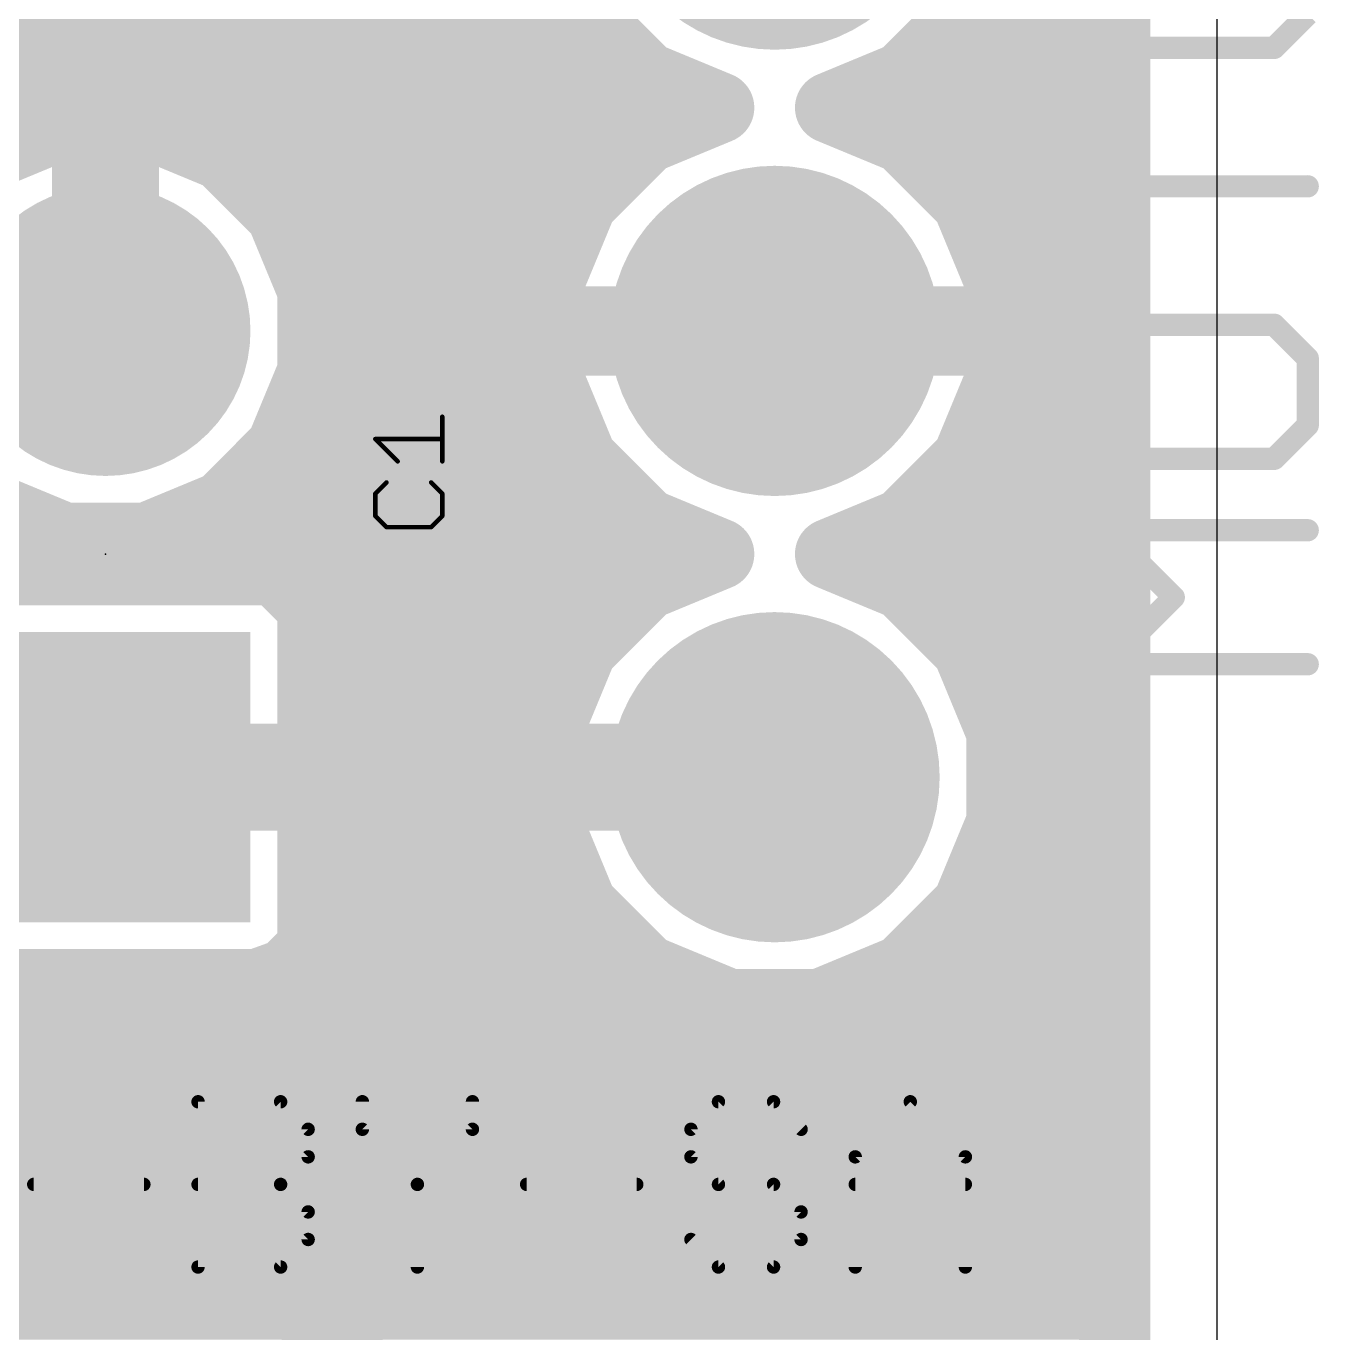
# Model space of a CAD drawing. Extents: x 0.5 to 37.4, y 3.1 to 45.2.
# Drawn here: x 30.03 to 37.39, y 20.97 to 28.4 of the extents above; entities that cross this region are included whole.
import ezdxf

# ---------------------------------------------------------------- set-up
doc = ezdxf.new("R2010")
doc.units = 0
for name, color, linetype in [('1', 22, 'CONTINUOUS'), ('112', 253, 'CONTINUOUS'), ('16', 175, 'CONTINUOUS'), ('17', 82, 'CONTINUOUS'), ('20', 7, 'CONTINUOUS'), ('21', 253, 'CONTINUOUS'), ('23', 7, 'CONTINUOUS'), ('25', 253, 'CONTINUOUS'), ('51', 253, 'CONTINUOUS')]:
    doc.layers.add(name, color=color, linetype=linetype)

# ---------------------------------------------------------------- blocks, each defined once
blk = doc.blocks.new('SQUAREP')
blk.add_solid([(-0.5, -0.5), (0.5, -0.5), (-0.5, 0.5), (0.5, 0.5)])
blk = doc.blocks.new('ROUNDP')
at = {"const_width": 0.5}
blk.add_lwpolyline([(0, -0.25, 1), (0, 0.25, 1), (0, -0.25)], format="xyb", dxfattribs=at)
blk = doc.blocks.new('RECT')
blk.add_solid([(-0.5, -0.5), (0.5, -0.5), (-0.5, 0.5), (0.5, 0.5)])

msp = doc.modelspace()

# ---------------------------------------------------------------- linework, layer by layer
at = {"layer": '1', "const_width": 0.4064}
for points in [[(36.2258, 42.2658), (36.2258, 6.9342)], [(32.9946, 28.9523), (33.1918, 28.4762)], [(35.3882, 28.4762), (35.5854, 28.9523)], [(27.8617, 28.448), (33.22, 28.448)], [(33.1918, 28.4762), (33.5562, 28.1118)], [(35.0238, 28.1118), (35.3882, 28.4762)], [(35.36, 28.448), (36.2258, 28.448)], [(33.5562, 28.1118), (33.971, 27.94)], [(34.609, 27.94), (35.0238, 28.1118)], [(27.9654, 28.0416), (33.7257, 28.0416)], [(34.8543, 28.0416), (36.2258, 28.0416)], [(33.971, 27.94), (33.5562, 27.7682)], [(35.0238, 27.7682), (34.609, 27.94)], [(30.2451, 27.8511), (29.811, 27.6713)], [(30.7149, 27.8511), (30.2451, 27.8511)], [(31.149, 27.6713), (30.7149, 27.8511)], [(33.5562, 27.7682), (33.1918, 27.4038)], [(35.3882, 27.4038), (35.0238, 27.7682)], [(31.4813, 27.339), (31.149, 27.6713)], [(31.1851, 27.6352), (33.4232, 27.6352)], [(35.1568, 27.6352), (36.2258, 27.6352)], [(33.1918, 27.4038), (32.9946, 26.9277)], [(35.5854, 26.9277), (35.3882, 27.4038)], [(31.6611, 26.9049), (31.4813, 27.339)], [(31.5269, 27.2288), (33.1193, 27.2288)], [(35.4607, 27.2288), (36.2258, 27.2288)], [(31.6611, 26.4351), (31.6611, 26.9049)], [(32.9946, 26.9277), (32.9946, 26.4123)], [(35.5854, 26.4123), (35.5854, 26.9277)], [(31.6611, 26.8224), (32.9946, 26.8224)], [(35.5854, 26.8224), (36.2258, 26.8224)], [(31.4813, 26.001), (31.6611, 26.4351)], [(31.6532, 26.416), (32.9946, 26.416)], [(32.9946, 26.4123), (33.1918, 25.9362)], [(35.3882, 25.9362), (35.5854, 26.4123)], [(35.5854, 26.416), (36.2258, 26.416)], [(31.149, 25.6687), (31.4813, 26.001)], [(31.4849, 26.0096), (33.1614, 26.0096)], [(35.4186, 26.0096), (36.2258, 26.0096)], [(33.1918, 25.9362), (33.5562, 25.5718)], [(35.0238, 25.5718), (35.3882, 25.9362)], [(17.9335, 25.6032), (29.9691, 25.6032)], [(29.811, 25.6687), (30.2451, 25.4889)], [(30.7149, 25.4889), (31.149, 25.6687)], [(30.9909, 25.6032), (33.5248, 25.6032)], [(35.0552, 25.6032), (36.2258, 25.6032)], [(33.5562, 25.5718), (33.971, 25.4)], [(34.609, 25.4), (35.0238, 25.5718)], [(30.2451, 25.4889), (30.7149, 25.4889)], [(33.971, 25.4), (33.5562, 25.2282)], [(35.0238, 25.2282), (34.609, 25.4)], [(31.4528, 25.3111), (29.5072, 25.3111)], [(31.6611, 25.1028), (31.4528, 25.3111)], [(31.5671, 25.1968), (33.5248, 25.1968)], [(33.5562, 25.2282), (33.1918, 24.8638)], [(35.3882, 24.8638), (35.0238, 25.2282)], [(35.0552, 25.1968), (36.2258, 25.1968)], [(31.6611, 23.1572), (31.6611, 25.1028)], [(33.1918, 24.8638), (32.9946, 24.3877)], [(35.5854, 24.3877), (35.3882, 24.8638)], [(31.6611, 24.7904), (33.1614, 24.7904)], [(35.4186, 24.7904), (36.2258, 24.7904)], [(31.6611, 24.384), (32.9946, 24.384)], [(32.9946, 24.3877), (32.9946, 23.8723)], [(35.5854, 23.8723), (35.5854, 24.3877)], [(35.5854, 24.384), (36.2258, 24.384)], [(31.6611, 23.9776), (32.9946, 23.9776)], [(35.5854, 23.9776), (36.2258, 23.9776)], [(32.9946, 23.8723), (33.1918, 23.3962)], [(35.3882, 23.3962), (35.5854, 23.8723)], [(31.6611, 23.5712), (33.1193, 23.5712)], [(35.4607, 23.5712), (36.2258, 23.5712)], [(33.1918, 23.3962), (33.5562, 23.0318)], [(35.0238, 23.0318), (35.3882, 23.3962)], [(31.4528, 22.9489), (31.6611, 23.1572)], [(31.6611, 23.1648), (33.4232, 23.1648)], [(35.1568, 23.1648), (36.2258, 23.1648)], [(33.5562, 23.0318), (34.0323, 22.8346)], [(34.5477, 22.8346), (35.0238, 23.0318)], [(29.5072, 22.9489), (31.4528, 22.9489)], [(34.0323, 22.8346), (34.5477, 22.8346)], [(28.067, 22.7584), (36.2258, 22.7584)], [(28.067, 22.352), (36.2258, 22.352)], [(28.067, 21.9456), (36.2258, 21.9456)], [(28.067, 21.5392), (36.2258, 21.5392)], [(31.5277, 21.1709), (28.067, 21.1709)], [(31.9341, 20.7645), (31.5277, 21.1709)], [(31.5658, 21.1328), (36.2258, 21.1328)], [(32.1945, 20.5041), (31.9341, 20.7645)]]:
    msp.add_lwpolyline(points, dxfattribs=at)
at = {"layer": '1', "const_width": 0.2032}
for points in [[(33.2637, 28.5481, 1), (33.12, 28.4044)], [(33.22, 28.3464, 1), (33.22, 28.5496)], [(35.36, 28.5496, 1), (35.36, 28.3464)], [(35.46, 28.4044, 1), (35.3163, 28.5481)], [(36.2258, 28.3464, 1), (36.2258, 28.5496)], [(33.0979, 28.4373, 1), (33.2857, 28.5151)], [(35.2943, 28.5151, 1), (35.4821, 28.4373)], [(33.5951, 28.2057, 1), (33.5173, 28.0179)], [(33.4844, 28.04, 1), (33.6281, 28.1837)], [(34.9519, 28.1837, 1), (35.0956, 28.04)], [(35.0627, 28.0179, 1), (34.9849, 28.2057)], [(33.7257, 27.94, 1), (33.7257, 28.1432)], [(34.8543, 28.1432, 1), (34.8543, 27.94)], [(36.2258, 27.94, 1), (36.2258, 28.1432)], [(34.0099, 27.8461, 1), (33.9321, 28.0339)], [(33.9321, 27.8461, 1), (34.0099, 28.0339)], [(34.6479, 28.0339, 1), (34.5701, 27.8461)], [(34.5701, 28.0339, 1), (34.6479, 27.8461)], [(30.2451, 27.9527, 1), (30.2451, 27.7495)], [(30.2839, 27.7572, 1), (30.2062, 27.945)], [(30.7538, 27.945, 1), (30.6761, 27.7572)], [(30.7149, 27.7495, 1), (30.7149, 27.9527)], [(33.5173, 27.8621, 1), (33.5951, 27.6743)], [(33.6281, 27.6963, 1), (33.4844, 27.84)], [(35.0956, 27.84, 1), (34.9519, 27.6963)], [(34.9849, 27.6743, 1), (35.0627, 27.8621)], [(31.2209, 27.7431, 1), (31.0772, 27.5994)], [(31.1851, 27.7368, 1), (31.1851, 27.5336)], [(31.1102, 27.5774, 1), (31.1879, 27.7652)], [(33.4232, 27.5336, 1), (33.4232, 27.7368)], [(35.1568, 27.7368, 1), (35.1568, 27.5336)], [(36.2258, 27.5336, 1), (36.2258, 27.7368)], [(33.2857, 27.3649, 1), (33.0979, 27.4427)], [(35.4821, 27.4427, 1), (35.2943, 27.3649)], [(31.5752, 27.3779, 1), (31.3874, 27.3002)], [(33.12, 27.4756, 1), (33.2637, 27.3319)], [(35.3163, 27.3319, 1), (35.46, 27.4756)], [(31.4094, 27.2672, 1), (31.5531, 27.4109)], [(31.5269, 27.3304, 1), (31.5269, 27.1272)], [(33.1193, 27.1272, 1), (33.1193, 27.3304)], [(35.4607, 27.3304, 1), (35.4607, 27.1272)], [(36.2258, 27.1272, 1), (36.2258, 27.3304)], [(31.7627, 26.9049, 1), (31.5595, 26.9049)], [(33.0962, 26.9277, 1), (32.893, 26.9277)], [(35.687, 26.9277, 1), (35.4838, 26.9277)], [(31.6611, 26.924, 1), (31.6611, 26.7208)], [(31.5672, 26.8661, 1), (31.755, 26.9438)], [(32.9007, 26.9666, 1), (33.0885, 26.8888)], [(32.9946, 26.7208, 1), (32.9946, 26.924)], [(35.5854, 26.924, 1), (35.5854, 26.7208)], [(35.4915, 26.8888, 1), (35.6793, 26.9666)], [(36.2258, 26.7208, 1), (36.2258, 26.924)], [(31.755, 26.3962, 1), (31.5672, 26.4739)], [(31.6532, 26.5176, 1), (31.6532, 26.3144)], [(33.0885, 26.4512, 1), (32.9007, 26.3734)], [(32.9946, 26.3144, 1), (32.9946, 26.5176)], [(35.5854, 26.5176, 1), (35.5854, 26.3144)], [(35.6793, 26.3734, 1), (35.4915, 26.4512)], [(36.2258, 26.3144, 1), (36.2258, 26.5176)], [(31.5595, 26.4351, 1), (31.7627, 26.4351)], [(32.893, 26.4123, 1), (33.0962, 26.4123)], [(35.4838, 26.4123, 1), (35.687, 26.4123)], [(31.4849, 26.1112, 1), (31.4849, 25.908)], [(31.5531, 25.9291, 1), (31.4094, 26.0728)], [(33.1614, 25.908, 1), (33.1614, 26.1112)], [(35.4186, 26.1112, 1), (35.4186, 25.908)], [(36.2258, 25.908, 1), (36.2258, 26.1112)], [(31.3874, 26.0398, 1), (31.5752, 25.9621)], [(33.2637, 26.0081, 1), (33.12, 25.8644)], [(35.46, 25.8644, 1), (35.3163, 26.0081)], [(33.0979, 25.8973, 1), (33.2857, 25.9751)], [(35.2943, 25.9751, 1), (35.4821, 25.8973)], [(29.9691, 25.5016, 1), (29.9691, 25.7048)], [(30.9909, 25.7048, 1), (30.9909, 25.5016)], [(31.0772, 25.7406, 1), (31.2209, 25.5969)], [(31.1879, 25.5748, 1), (31.1102, 25.7626)], [(33.5248, 25.5016, 1), (33.5248, 25.7048)], [(35.0552, 25.7048, 1), (35.0552, 25.5016)], [(36.2258, 25.5016, 1), (36.2258, 25.7048)], [(33.5951, 25.6657, 1), (33.5173, 25.4779)], [(33.4844, 25.5, 1), (33.6281, 25.6437)], [(34.9519, 25.6437, 1), (35.0956, 25.5)], [(35.0627, 25.4779, 1), (34.9849, 25.6657)], [(30.2451, 25.5905, 1), (30.2451, 25.3873)], [(30.2062, 25.395, 1), (30.2839, 25.5828)], [(30.6761, 25.5828, 1), (30.7538, 25.395)], [(30.7149, 25.3873, 1), (30.7149, 25.5905)], [(34.0099, 25.3061, 1), (33.9321, 25.4939)], [(33.9321, 25.3061, 1), (34.0099, 25.4939)], [(34.6479, 25.4939, 1), (34.5701, 25.3061)], [(34.5701, 25.4939, 1), (34.6479, 25.3061)], [(31.5246, 25.3829, 1), (31.381, 25.2393)], [(31.4528, 25.2095, 1), (31.4528, 25.4127)], [(31.5671, 25.2984, 1), (31.5671, 25.0952)], [(33.5173, 25.3221, 1), (33.5951, 25.1343)], [(33.6281, 25.1563, 1), (33.4844, 25.3)], [(33.5248, 25.0952, 1), (33.5248, 25.2984)], [(35.0956, 25.3, 1), (34.9519, 25.1563)], [(35.0552, 25.2984, 1), (35.0552, 25.0952)], [(34.9849, 25.1343, 1), (35.0627, 25.3221)], [(36.2258, 25.0952, 1), (36.2258, 25.2984)], [(31.7627, 25.1028, 1), (31.5595, 25.1028)], [(31.5893, 25.031, 1), (31.7329, 25.1746)], [(33.2857, 24.8249, 1), (33.0979, 24.9027)], [(35.4821, 24.9027, 1), (35.2943, 24.8249)], [(31.6611, 24.892, 1), (31.6611, 24.6888)], [(33.12, 24.9356, 1), (33.2637, 24.7919)], [(33.1614, 24.6888, 1), (33.1614, 24.892)], [(35.3163, 24.7919, 1), (35.46, 24.9356)], [(35.4186, 24.892, 1), (35.4186, 24.6888)], [(36.2258, 24.6888, 1), (36.2258, 24.892)], [(31.6611, 24.4856, 1), (31.6611, 24.2824)], [(33.0962, 24.3877, 1), (32.893, 24.3877)], [(32.9946, 24.2824, 1), (32.9946, 24.4856)], [(35.687, 24.3877, 1), (35.4838, 24.3877)], [(35.5854, 24.4856, 1), (35.5854, 24.2824)], [(36.2258, 24.2824, 1), (36.2258, 24.4856)], [(32.9007, 24.4266, 1), (33.0885, 24.3488)], [(35.4915, 24.3488, 1), (35.6793, 24.4266)], [(31.6611, 24.0792, 1), (31.6611, 23.876)], [(32.9946, 23.876, 1), (32.9946, 24.0792)], [(35.5854, 24.0792, 1), (35.5854, 23.876)], [(36.2258, 23.876, 1), (36.2258, 24.0792)], [(33.0885, 23.9112, 1), (32.9007, 23.8334)], [(35.6793, 23.8334, 1), (35.4915, 23.9112)], [(32.893, 23.8723, 1), (33.0962, 23.8723)], [(35.4838, 23.8723, 1), (35.687, 23.8723)], [(31.6611, 23.6728, 1), (31.6611, 23.4696)], [(33.1193, 23.4696, 1), (33.1193, 23.6728)], [(35.4607, 23.6728, 1), (35.4607, 23.4696)], [(36.2258, 23.4696, 1), (36.2258, 23.6728)], [(33.2637, 23.4681, 1), (33.12, 23.3244)], [(35.46, 23.3244, 1), (35.3163, 23.4681)], [(33.0979, 23.3573, 1), (33.2857, 23.4351)], [(35.2943, 23.4351, 1), (35.4821, 23.3573)], [(31.6611, 23.2664, 1), (31.6611, 23.0632)], [(31.7329, 23.0854, 1), (31.5893, 23.229)], [(33.4232, 23.0632, 1), (33.4232, 23.2664)], [(35.1568, 23.2664, 1), (35.1568, 23.0632)], [(36.2258, 23.0632, 1), (36.2258, 23.2664)], [(31.5595, 23.1572, 1), (31.7627, 23.1572)], [(33.5951, 23.1257, 1), (33.5173, 22.9379)], [(33.4844, 22.96, 1), (33.6281, 23.1037)], [(34.9519, 23.1037, 1), (35.0956, 22.96)], [(35.0627, 22.9379, 1), (34.9849, 23.1257)], [(31.4528, 22.8473, 1), (31.4528, 23.0505)], [(31.381, 23.0207, 1), (31.5246, 22.8771)], [(34.0323, 22.9362, 1), (34.0323, 22.733)], [(33.9934, 22.7407, 1), (34.0712, 22.9285)], [(34.5088, 22.9285, 1), (34.5866, 22.7407)], [(34.5477, 22.733, 1), (34.5477, 22.9362)], [(36.2258, 22.6568, 1), (36.2258, 22.86)], [(36.2258, 22.2504, 1), (36.2258, 22.4536)], [(36.2258, 21.844, 1), (36.2258, 22.0472)], [(36.2258, 21.4376, 1), (36.2258, 21.6408)], [(31.5996, 21.2427, 1), (31.4559, 21.0991)], [(31.5277, 21.0693, 1), (31.5277, 21.2725)], [(31.5658, 21.2344, 1), (31.5658, 21.0312)], [(36.2258, 21.0312, 1), (36.2258, 21.2344)]]:
    msp.add_lwpolyline(points, format="xyb", dxfattribs=at)
at = {"layer": '112', "const_width": 0.0762}
for points in [[(31.0069, 21.3423), (31.0069, 22.283)], [(31.0069, 22.283), (31.4772, 22.283)], [(31.4772, 22.283), (31.634, 22.1262)], [(31.9424, 22.283), (31.9424, 22.1262)], [(32.5695, 22.1262), (32.5695, 22.283)], [(33.9702, 22.283), (33.8135, 22.1262)], [(34.2838, 22.283), (33.9702, 22.283)], [(34.4405, 22.1262), (34.2838, 22.283)], [(34.749, 21.9694), (35.0625, 22.283)], [(35.0625, 22.283), (35.376, 21.9694)], [(31.634, 22.1262), (31.634, 21.9694)], [(31.9424, 22.1262), (32.256, 21.8127)], [(32.256, 21.8127), (32.5695, 22.1262)], [(33.8135, 22.1262), (33.8135, 21.9694)], [(31.634, 21.9694), (31.4772, 21.8127)], [(33.8135, 21.9694), (33.9702, 21.8127)], [(34.749, 21.3423), (34.749, 21.9694)], [(35.376, 21.9694), (35.376, 21.3423)], [(30.0714, 21.8127), (30.6985, 21.8127)], [(31.0069, 21.8127), (31.4772, 21.8127)], [(31.4772, 21.8127), (31.634, 21.6559)], [(32.256, 21.8127), (32.256, 21.3423)], [(32.8779, 21.8127), (33.505, 21.8127)], [(33.9702, 21.8127), (34.2838, 21.8127)], [(34.2838, 21.8127), (34.4405, 21.6559)], [(34.749, 21.8127), (35.376, 21.8127)], [(31.634, 21.6559), (31.634, 21.4991)], [(34.4405, 21.6559), (34.4405, 21.4991)], [(31.634, 21.4991), (31.4772, 21.3423)], [(33.9702, 21.3423), (33.8135, 21.4991)], [(34.4405, 21.4991), (34.2838, 21.3423)], [(31.4772, 21.3423), (31.0069, 21.3423)], [(34.2838, 21.3423), (33.9702, 21.3423)]]:
    msp.add_lwpolyline(points, dxfattribs=at)
at = {"layer": '112', "const_width": 0.0381}
for points in [[(31.026, 22.283, 1), (30.9879, 22.283)], [(31.0069, 22.302, 1), (31.0069, 22.2639)], [(31.4907, 22.2964, 1), (31.4637, 22.2695)], [(31.4772, 22.2639, 1), (31.4772, 22.302)], [(31.9615, 22.283, 1), (31.9234, 22.283)], [(32.5885, 22.283, 1), (32.5504, 22.283)], [(33.9702, 22.302, 1), (33.9702, 22.2639)], [(33.9837, 22.2695, 1), (33.9568, 22.2964)], [(34.2972, 22.2964, 1), (34.2703, 22.2695)], [(34.2838, 22.2639, 1), (34.2838, 22.302)], [(35.076, 22.2964, 1), (35.049, 22.2695)], [(35.076, 22.2695, 1), (35.049, 22.2964)], [(31.653, 22.1262, 1), (31.6149, 22.1262)], [(31.9559, 22.1397, 1), (31.929, 22.1127)], [(32.583, 22.1127, 1), (32.556, 22.1397)], [(33.8325, 22.1262, 1), (33.7944, 22.1262)], [(31.6205, 22.1127, 1), (31.6474, 22.1397)], [(31.9234, 22.1262, 1), (31.9615, 22.1262)], [(32.5504, 22.1262, 1), (32.5885, 22.1262)], [(33.8, 22.1397, 1), (33.8269, 22.1127)], [(34.4271, 22.1127, 1), (34.454, 22.1397)], [(31.6149, 21.9694, 1), (31.653, 21.9694)], [(31.6474, 21.9559, 1), (31.6205, 21.9829)], [(33.8269, 21.9829, 1), (33.8, 21.9559)], [(33.7944, 21.9694, 1), (33.8325, 21.9694)], [(34.768, 21.9694, 1), (34.7299, 21.9694)], [(34.7355, 21.9829, 1), (34.7625, 21.9559)], [(35.3951, 21.9694, 1), (35.357, 21.9694)], [(35.3626, 21.9559, 1), (35.3895, 21.9829)], [(30.0714, 21.8317, 1), (30.0714, 21.7936)], [(30.6985, 21.7936, 1), (30.6985, 21.8317)], [(31.0069, 21.8317, 1), (31.0069, 21.7936)], [(31.4907, 21.8261, 1), (31.4637, 21.7992)], [(31.4637, 21.8261, 1), (31.4907, 21.7992)], [(31.4772, 21.7936, 1), (31.4772, 21.8317)], [(32.275, 21.8127, 1), (32.2369, 21.8127)], [(32.2425, 21.8261, 1), (32.2694, 21.7992)], [(32.2425, 21.7992, 1), (32.2694, 21.8261)], [(32.8779, 21.8317, 1), (32.8779, 21.7936)], [(33.505, 21.7936, 1), (33.505, 21.8317)], [(33.9702, 21.8317, 1), (33.9702, 21.7936)], [(33.9568, 21.7992, 1), (33.9837, 21.8261)], [(34.2972, 21.8261, 1), (34.2703, 21.7992)], [(34.2838, 21.7936, 1), (34.2838, 21.8317)], [(34.749, 21.8317, 1), (34.749, 21.7936)], [(35.376, 21.7936, 1), (35.376, 21.8317)], [(31.653, 21.6559, 1), (31.6149, 21.6559)], [(31.6205, 21.6424, 1), (31.6474, 21.6694)], [(34.4596, 21.6559, 1), (34.4215, 21.6559)], [(34.4271, 21.6424, 1), (34.454, 21.6694)], [(31.6149, 21.4991, 1), (31.653, 21.4991)], [(31.6474, 21.4856, 1), (31.6205, 21.5126)], [(33.8269, 21.5126, 1), (33.8, 21.4856)], [(34.4215, 21.4991, 1), (34.4596, 21.4991)], [(34.454, 21.4856, 1), (34.4271, 21.5126)], [(31.0069, 21.3614, 1), (31.0069, 21.3233)], [(30.9879, 21.3423, 1), (31.026, 21.3423)], [(31.4637, 21.3558, 1), (31.4907, 21.3289)], [(31.4772, 21.3233, 1), (31.4772, 21.3614)], [(32.2369, 21.3423, 1), (32.275, 21.3423)], [(33.9702, 21.3614, 1), (33.9702, 21.3233)], [(33.9568, 21.3289, 1), (33.9837, 21.3558)], [(34.2703, 21.3558, 1), (34.2972, 21.3289)], [(34.2838, 21.3233, 1), (34.2838, 21.3614)], [(34.7299, 21.3423, 1), (34.768, 21.3423)], [(35.357, 21.3423, 1), (35.3951, 21.3423)]]:
    msp.add_lwpolyline(points, format="xyb", dxfattribs=at)
at = {"layer": '16'}
for points, const_width in [([(36.2258, 31.0149), (36.2258, 6.9342)], 0.4064), ([(31.1404, 27.6749), (31.1404, 29.3414)], 0.4064), ([(30.48, 26.67), (30.48, 29.21)], 0.6096), ([(32.9946, 28.9523), (33.1918, 28.4762)], 0.4064), ([(35.3882, 28.4762), (35.5854, 28.9523)], 0.4064), ([(31.1404, 28.448), (33.22, 28.448)], 0.4064), ([(33.1918, 28.4762), (33.5562, 28.1118)], 0.4064), ([(35.0238, 28.1118), (35.3882, 28.4762)], 0.4064), ([(35.36, 28.448), (36.2258, 28.448)], 0.4064), ([(33.5562, 28.1118), (33.8422, 27.9934)], 0.4064), ([(34.7378, 27.9934), (35.0238, 28.1118)], 0.4064), ([(31.1404, 28.0416), (33.7257, 28.0416)], 0.4064), ([(33.8422, 27.9934), (33.7537, 27.9646)], 0.4064), ([(34.8263, 27.9646), (34.7378, 27.9934)], 0.4064), ([(34.8543, 28.0416), (36.2258, 28.0416)], 0.4064), ([(33.7537, 27.9646), (33.5578, 27.8648)], 0.4064), ([(35.0222, 27.8648), (34.8263, 27.9646)], 0.4064), ([(33.5578, 27.8648), (33.3799, 27.7356)], 0.4064), ([(35.2001, 27.7356), (35.0222, 27.8648)], 0.4064), ([(33.3799, 27.7356), (33.2244, 27.5801)], 0.4064), ([(35.3556, 27.5801), (35.2001, 27.7356)], 0.4064), ([(31.149, 27.6713), (31.1404, 27.6749)], 0.4064), ([(31.4813, 27.339), (31.149, 27.6713)], 0.4064), ([(31.1851, 27.6352), (33.2795, 27.6352)], 0.4064), ([(35.3005, 27.6352), (36.2258, 27.6352)], 0.4064), ([(33.2244, 27.5801), (33.0952, 27.4022)], 0.4064), ([(35.4848, 27.4022), (35.3556, 27.5801)], 0.4064), ([(33.0952, 27.4022), (32.9954, 27.2063)], 0.4064), ([(35.5846, 27.2063), (35.4848, 27.4022)], 0.4064), ([(31.6611, 26.9049), (31.4813, 27.339)], 0.4064), ([(31.5269, 27.2288), (33.0068, 27.2288)], 0.4064), ([(32.9954, 27.2063), (32.9274, 26.9971)], 0.4064), ([(35.5732, 27.2288), (36.2258, 27.2288)], 0.4064), ([(35.6526, 26.9971), (35.5846, 27.2063)], 0.4064), ([(32.9274, 26.9971), (32.893, 26.7799)], 0.4064), ([(35.687, 26.7799), (35.6526, 26.9971)], 0.4064), ([(31.6611, 26.4351), (31.6611, 26.9049)], 0.4064), ([(31.6611, 26.8224), (32.8997, 26.8224)], 0.4064), ([(35.6803, 26.8224), (36.2258, 26.8224)], 0.4064), ([(32.893, 26.7799), (32.893, 26.7208)], 0.4064), ([(32.893, 26.7208), (34.2392, 26.7208)], 0.4064), ([(34.2392, 26.7208), (34.2392, 26.6192)], 0.4064), ([(34.3408, 26.6192), (34.3408, 26.7208)], 0.4064), ([(34.3408, 26.7208), (35.687, 26.7208)], 0.4064), ([(35.687, 26.7208), (35.687, 26.7799)], 0.4064), ([(34.2392, 26.6192), (32.893, 26.6192)], 0.4064), ([(32.893, 26.6192), (32.893, 26.5601)], 0.4064), ([(35.687, 26.6192), (34.3408, 26.6192)], 0.4064), ([(35.687, 26.5601), (35.687, 26.6192)], 0.4064), ([(32.893, 26.5601), (32.9274, 26.3429)], 0.4064), ([(35.6526, 26.3429), (35.687, 26.5601)], 0.4064), ([(31.4813, 26.001), (31.6611, 26.4351)], 0.4064), ([(31.6532, 26.416), (32.9158, 26.416)], 0.4064), ([(35.6642, 26.416), (36.2258, 26.416)], 0.4064), ([(32.9274, 26.3429), (32.9954, 26.1337)], 0.4064), ([(35.5846, 26.1337), (35.6526, 26.3429)], 0.4064), ([(32.9954, 26.1337), (33.0952, 25.9378)], 0.4064), ([(35.4848, 25.9378), (35.5846, 26.1337)], 0.4064), ([(31.149, 25.6687), (31.4813, 26.001)], 0.4064), ([(31.4849, 26.0096), (33.0586, 26.0096)], 0.4064), ([(35.5214, 26.0096), (36.2258, 26.0096)], 0.4064), ([(33.0952, 25.9378), (33.2244, 25.7599)], 0.4064), ([(35.3556, 25.7599), (35.4848, 25.9378)], 0.4064), ([(33.2244, 25.7599), (33.3799, 25.6044)], 0.4064), ([(35.2001, 25.6044), (35.3556, 25.7599)], 0.4064), ([(25.2233, 25.6032), (29.9691, 25.6032)], 0.4064), ([(29.811, 25.6687), (30.2451, 25.4889)], 0.4064), ([(30.7149, 25.4889), (31.149, 25.6687)], 0.4064), ([(30.9909, 25.6032), (33.3816, 25.6032)], 0.4064), ([(33.3799, 25.6044), (33.5578, 25.4752)], 0.4064), ([(35.0222, 25.4752), (35.2001, 25.6044)], 0.4064), ([(35.1984, 25.6032), (36.2258, 25.6032)], 0.4064), ([(30.2451, 25.4889), (30.7149, 25.4889)], 0.4064), ([(33.5578, 25.4752), (33.7537, 25.3754)], 0.4064), ([(34.8263, 25.3754), (35.0222, 25.4752)], 0.4064), ([(31.4528, 25.3111), (29.5072, 25.3111)], 0.4064), ([(31.6611, 25.1028), (31.4528, 25.3111)], 0.4064), ([(33.8422, 25.3466), (33.5562, 25.2282)], 0.4064), ([(33.7537, 25.3754), (33.8422, 25.3466)], 0.4064), ([(34.7378, 25.3466), (34.8263, 25.3754)], 0.4064), ([(35.0238, 25.2282), (34.7378, 25.3466)], 0.4064), ([(31.5671, 25.1968), (33.5248, 25.1968)], 0.4064), ([(33.5562, 25.2282), (33.1918, 24.8638)], 0.4064), ([(35.3882, 24.8638), (35.0238, 25.2282)], 0.4064), ([(35.0552, 25.1968), (36.2258, 25.1968)], 0.4064), ([(31.6611, 24.7904), (31.6611, 25.1028)], 0.4064), ([(33.1918, 24.8638), (33.1614, 24.7904)], 0.4064), ([(35.5854, 24.3877), (35.3882, 24.8638)], 0.4064), ([(33.1614, 24.7904), (31.6611, 24.7904)], 0.4064), ([(31.6611, 24.7904), (33.1614, 24.7904)], 0.4064), ([(35.4186, 24.7904), (36.2258, 24.7904)], 0.4064), ([(35.5854, 23.8723), (35.5854, 24.3877)], 0.4064), ([(35.5854, 24.384), (36.2258, 24.384)], 0.4064), ([(30.48, 24.13), (34.29, 24.13)], 0.6096), ([(35.5854, 23.9776), (36.2258, 23.9776)], 0.4064), ([(35.3882, 23.3962), (35.5854, 23.8723)], 0.4064), ([(35.4607, 23.5712), (36.2258, 23.5712)], 0.4064), ([(31.6611, 23.1572), (31.6611, 23.4696)], 0.4064), ([(31.6611, 23.4696), (33.1614, 23.4696)], 0.4064), ([(33.1614, 23.4696), (33.1918, 23.3962)], 0.4064), ([(33.1918, 23.3962), (33.5562, 23.0318)], 0.4064), ([(35.0238, 23.0318), (35.3882, 23.3962)], 0.4064), ([(31.4528, 22.9489), (31.6611, 23.1572)], 0.4064), ([(31.6611, 23.1648), (33.4232, 23.1648)], 0.4064), ([(35.1568, 23.1648), (36.2258, 23.1648)], 0.4064), ([(33.5562, 23.0318), (34.0323, 22.8346)], 0.4064), ([(34.5477, 22.8346), (35.0238, 23.0318)], 0.4064), ([(29.5072, 22.9489), (31.4528, 22.9489)], 0.4064), ([(34.0323, 22.8346), (34.5477, 22.8346)], 0.4064), ([(27.1537, 22.7584), (36.2258, 22.7584)], 0.4064), ([(27.5601, 22.352), (36.2258, 22.352)], 0.4064), ([(27.9665, 21.9456), (36.2258, 21.9456)], 0.4064), ([(28.3729, 21.5392), (36.2258, 21.5392)], 0.4064), ([(28.7793, 21.1328), (36.2258, 21.1328)], 0.4064)]:
    msp.add_lwpolyline(points, dxfattribs=dict(at, const_width=const_width))
for points, const_width in [([(31.1404, 28.5496, 1), (31.1404, 28.3464)], 0.2032), ([(33.2637, 28.5481, 1), (33.12, 28.4044)], 0.2032), ([(33.22, 28.3464, 1), (33.22, 28.5496)], 0.2032), ([(35.36, 28.5496, 1), (35.36, 28.3464)], 0.2032), ([(35.46, 28.4044, 1), (35.3163, 28.5481)], 0.2032), ([(36.2258, 28.3464, 1), (36.2258, 28.5496)], 0.2032), ([(33.0979, 28.4373, 1), (33.2857, 28.5151)], 0.2032), ([(35.2943, 28.5151, 1), (35.4821, 28.4373)], 0.2032), ([(33.5951, 28.2057, 1), (33.5173, 28.0179)], 0.2032), ([(33.4844, 28.04, 1), (33.6281, 28.1837)], 0.2032), ([(34.9519, 28.1837, 1), (35.0956, 28.04)], 0.2032), ([(35.0627, 28.0179, 1), (34.9849, 28.2057)], 0.2032), ([(31.1404, 28.1432, 1), (31.1404, 27.94)], 0.2032), ([(33.7257, 27.94, 1), (33.7257, 28.1432)], 0.2032), ([(33.8033, 27.8995, 1), (33.881, 28.0872)], 0.2032), ([(33.8735, 27.8967, 1), (33.8108, 28.09)], 0.2032), ([(34.7692, 28.09, 1), (34.7064, 27.8967)], 0.2032), ([(34.699, 28.0872, 1), (34.7767, 27.8995)], 0.2032), ([(34.8543, 28.1432, 1), (34.8543, 27.94)], 0.2032), ([(36.2258, 27.94, 1), (36.2258, 28.1432)], 0.2032), ([(33.7223, 28.0613, 1), (33.7851, 27.868)], 0.2032), ([(33.7999, 27.8741, 1), (33.7076, 28.0552)], 0.2032), ([(34.8724, 28.0552, 1), (34.7801, 27.8741)], 0.2032), ([(34.7949, 27.868, 1), (34.8577, 28.0613)], 0.2032), ([(33.5117, 27.9553, 1), (33.6039, 27.7743)], 0.2032), ([(33.6175, 27.7826, 1), (33.4981, 27.947)], 0.2032), ([(35.0819, 27.947, 1), (34.9625, 27.7826)], 0.2032), ([(34.9761, 27.7743, 1), (35.0683, 27.9553)], 0.2032), ([(33.3202, 27.8178, 1), (33.4396, 27.6534)], 0.2032), ([(33.4518, 27.6637, 1), (33.3081, 27.8074)], 0.2032), ([(35.2719, 27.8074, 1), (35.1282, 27.6637)], 0.2032), ([(35.1404, 27.6534, 1), (35.2598, 27.8178)], 0.2032), ([(31.1793, 27.7687, 1), (31.1015, 27.581)], 0.2032), ([(31.2209, 27.7431, 1), (31.0772, 27.5994)], 0.2032), ([(31.1851, 27.7368, 1), (31.1851, 27.5336)], 0.2032), ([(31.1102, 27.5774, 1), (31.1879, 27.7652)], 0.2032), ([(33.2795, 27.5336, 1), (33.2795, 27.7368)], 0.2032), ([(35.3005, 27.7368, 1), (35.3005, 27.5336)], 0.2032), ([(36.2258, 27.5336, 1), (36.2258, 27.7368)], 0.2032), ([(31.0388, 27.6749, 1), (31.242, 27.6749)], 0.2032), ([(33.1526, 27.6519, 1), (33.2963, 27.5082)], 0.2032), ([(33.3066, 27.5204, 1), (33.1422, 27.6398)], 0.2032), ([(35.4378, 27.6398, 1), (35.2734, 27.5204)], 0.2032), ([(35.2837, 27.5082, 1), (35.4274, 27.6519)], 0.2032), ([(33.1857, 27.3561, 1), (33.0047, 27.4483)], 0.2032), ([(35.5753, 27.4483, 1), (35.3943, 27.3561)], 0.2032), ([(31.5752, 27.3779, 1), (31.3874, 27.3002)], 0.2032), ([(33.013, 27.4619, 1), (33.1774, 27.3425)], 0.2032), ([(35.4026, 27.3425, 1), (35.567, 27.4619)], 0.2032), ([(31.4094, 27.2672, 1), (31.5531, 27.4109)], 0.2032), ([(31.5269, 27.3304, 1), (31.5269, 27.1272)], 0.2032), ([(33.092, 27.1749, 1), (32.8987, 27.2377)], 0.2032), ([(33.0068, 27.1272, 1), (33.0068, 27.3304)], 0.2032), ([(35.5732, 27.3304, 1), (35.5732, 27.1272)], 0.2032), ([(35.6813, 27.2377, 1), (35.488, 27.1749)], 0.2032), ([(36.2258, 27.1272, 1), (36.2258, 27.3304)], 0.2032), ([(32.9048, 27.2524, 1), (33.0859, 27.1601)], 0.2032), ([(35.4941, 27.1601, 1), (35.6752, 27.2524)], 0.2032), ([(33.0277, 26.9812, 1), (32.8271, 27.013)], 0.2032), ([(35.7529, 27.013, 1), (35.5522, 26.9812)], 0.2032), ([(31.7627, 26.9049, 1), (31.5595, 26.9049)], 0.2032), ([(32.8308, 27.0285, 1), (33.024, 26.9657)], 0.2032), ([(35.556, 26.9657, 1), (35.7492, 27.0285)], 0.2032), ([(31.6611, 26.924, 1), (31.6611, 26.7208)], 0.2032), ([(31.5672, 26.8661, 1), (31.755, 26.9438)], 0.2032), ([(32.8997, 26.7208, 1), (32.8997, 26.924)], 0.2032), ([(35.6803, 26.924, 1), (35.6803, 26.7208)], 0.2032), ([(36.2258, 26.7208, 1), (36.2258, 26.924)], 0.2032), ([(32.9946, 26.7799, 1), (32.7914, 26.7799)], 0.2032), ([(32.893, 26.8224, 1), (32.893, 26.6192)], 0.2032), ([(34.3408, 26.7208, 1), (34.1376, 26.7208)], 0.2032), ([(34.4424, 26.7208, 1), (34.2392, 26.7208)], 0.2032), ([(34.3408, 26.8224, 1), (34.3408, 26.6192)], 0.2032), ([(34.2392, 26.6192, 1), (34.2392, 26.8224)], 0.2032), ([(35.7886, 26.7799, 1), (35.5854, 26.7799)], 0.2032), ([(35.687, 26.6192, 1), (35.687, 26.8224)], 0.2032), ([(32.7927, 26.7958, 1), (32.9933, 26.7641)], 0.2032), ([(35.5866, 26.7641, 1), (35.7873, 26.7958)], 0.2032), ([(30.3276, 26.67, 1), (30.6324, 26.67)], 0.3048), ([(32.7914, 26.7208, 1), (32.9946, 26.7208)], 0.2032), ([(32.893, 26.7208, 1), (32.893, 26.5176)], 0.2032), ([(32.9946, 26.6192, 1), (32.7914, 26.6192)], 0.2032), ([(34.3408, 26.7208, 1), (34.3408, 26.5176)], 0.2032), ([(34.2392, 26.5176, 1), (34.2392, 26.7208)], 0.2032), ([(35.7886, 26.6192, 1), (35.5854, 26.6192)], 0.2032), ([(35.5854, 26.7208, 1), (35.7886, 26.7208)], 0.2032), ([(35.687, 26.5176, 1), (35.687, 26.7208)], 0.2032), ([(32.9933, 26.5759, 1), (32.7927, 26.5442)], 0.2032), ([(34.1376, 26.6192, 1), (34.3408, 26.6192)], 0.2032), ([(34.2392, 26.6192, 1), (34.4424, 26.6192)], 0.2032), ([(35.7873, 26.5442, 1), (35.5866, 26.5759)], 0.2032), ([(31.755, 26.3962, 1), (31.5672, 26.4739)], 0.2032), ([(32.7914, 26.56, 1), (32.9946, 26.5601)], 0.2032), ([(35.5854, 26.56, 1), (35.7886, 26.5601)], 0.2032), ([(31.6532, 26.5176, 1), (31.6532, 26.3144)], 0.2032), ([(32.9158, 26.3144, 1), (32.9158, 26.5176)], 0.2032), ([(35.6642, 26.5176, 1), (35.6642, 26.3144)], 0.2032), ([(36.2258, 26.3144, 1), (36.2258, 26.5176)], 0.2032), ([(31.5595, 26.4351, 1), (31.7627, 26.4351)], 0.2032), ([(33.024, 26.3743, 1), (32.8308, 26.3115)], 0.2032), ([(35.7492, 26.3115, 1), (35.556, 26.3743)], 0.2032), ([(32.8271, 26.327, 1), (33.0277, 26.3588)], 0.2032), ([(35.5522, 26.3588, 1), (35.7529, 26.327)], 0.2032), ([(33.0859, 26.1799, 1), (32.9048, 26.0876)], 0.2032), ([(35.6752, 26.0876, 1), (35.4941, 26.1799)], 0.2032), ([(32.8987, 26.1023, 1), (33.092, 26.1651)], 0.2032), ([(35.488, 26.1651, 1), (35.6813, 26.1023)], 0.2032), ([(31.4849, 26.1112, 1), (31.4849, 25.908)], 0.2032), ([(31.5531, 25.9291, 1), (31.4094, 26.0728)], 0.2032), ([(33.0586, 25.908, 1), (33.0586, 26.1112)], 0.2032), ([(35.5214, 26.1112, 1), (35.5214, 25.908)], 0.2032), ([(36.2258, 25.908, 1), (36.2258, 26.1112)], 0.2032), ([(31.3874, 26.0398, 1), (31.5752, 25.9621)], 0.2032), ([(33.1774, 25.9975, 1), (33.013, 25.8781)], 0.2032), ([(35.567, 25.8781, 1), (35.4026, 25.9975)], 0.2032), ([(33.0047, 25.8917, 1), (33.1857, 25.9839)], 0.2032), ([(35.3943, 25.9839, 1), (35.5753, 25.8917)], 0.2032), ([(33.2963, 25.8318, 1), (33.1526, 25.6881)], 0.2032), ([(35.4274, 25.6881, 1), (35.2837, 25.8318)], 0.2032), ([(33.1422, 25.7002, 1), (33.3066, 25.8196)], 0.2032), ([(35.2734, 25.8196, 1), (35.4378, 25.7002)], 0.2032), ([(29.9691, 25.5016, 1), (29.9691, 25.7048)], 0.2032), ([(30.9909, 25.7048, 1), (30.9909, 25.5016)], 0.2032), ([(31.0772, 25.7406, 1), (31.2209, 25.5969)], 0.2032), ([(31.1879, 25.5748, 1), (31.1102, 25.7626)], 0.2032), ([(33.4396, 25.6866, 1), (33.3202, 25.5222)], 0.2032), ([(33.3816, 25.5016, 1), (33.3816, 25.7048)], 0.2032), ([(35.1984, 25.7048, 1), (35.1984, 25.5016)], 0.2032), ([(35.2598, 25.5222, 1), (35.1404, 25.6866)], 0.2032), ([(36.2258, 25.5016, 1), (36.2258, 25.7048)], 0.2032), ([(33.3081, 25.5326, 1), (33.4518, 25.6763)], 0.2032), ([(35.1282, 25.6763, 1), (35.2719, 25.5326)], 0.2032), ([(30.2451, 25.5905, 1), (30.2451, 25.3873)], 0.2032), ([(30.2062, 25.395, 1), (30.2839, 25.5828)], 0.2032), ([(30.6761, 25.5828, 1), (30.7538, 25.395)], 0.2032), ([(30.7149, 25.3873, 1), (30.7149, 25.5905)], 0.2032), ([(33.6039, 25.5657, 1), (33.5117, 25.3847)], 0.2032), ([(33.4981, 25.393, 1), (33.6175, 25.5574)], 0.2032), ([(34.9625, 25.5574, 1), (35.0819, 25.393)], 0.2032), ([(35.0683, 25.3847, 1), (34.9761, 25.5657)], 0.2032), ([(31.5246, 25.3829, 1), (31.381, 25.2393)], 0.2032), ([(31.4528, 25.2095, 1), (31.4528, 25.4127)], 0.2032), ([(33.7851, 25.472, 1), (33.7223, 25.2787)], 0.2032), ([(33.7076, 25.2848, 1), (33.7999, 25.4659)], 0.2032), ([(33.881, 25.2528, 1), (33.8033, 25.4405)], 0.2032), ([(33.8108, 25.25, 1), (33.8735, 25.4433)], 0.2032), ([(34.7065, 25.4433, 1), (34.7692, 25.25)], 0.2032), ([(34.7767, 25.4405, 1), (34.699, 25.2528)], 0.2032), ([(34.7801, 25.4659, 1), (34.8724, 25.2848)], 0.2032), ([(34.8577, 25.2787, 1), (34.7949, 25.472)], 0.2032), ([(31.5671, 25.2984, 1), (31.5671, 25.0952)], 0.2032), ([(33.5173, 25.3221, 1), (33.5951, 25.1343)], 0.2032), ([(33.6281, 25.1563, 1), (33.4844, 25.3)], 0.2032), ([(33.5248, 25.0952, 1), (33.5248, 25.2984)], 0.2032), ([(35.0956, 25.3, 1), (34.9519, 25.1563)], 0.2032), ([(35.0552, 25.2984, 1), (35.0552, 25.0952)], 0.2032), ([(34.9849, 25.1343, 1), (35.0627, 25.3221)], 0.2032), ([(36.2258, 25.0952, 1), (36.2258, 25.2984)], 0.2032), ([(31.7627, 25.1028, 1), (31.5595, 25.1028)], 0.2032), ([(31.5893, 25.031, 1), (31.7329, 25.1746)], 0.2032), ([(33.2857, 24.8249, 1), (33.0979, 24.9027)], 0.2032), ([(35.4821, 24.9027, 1), (35.2943, 24.8249)], 0.2032), ([(31.6611, 24.892, 1), (31.6611, 24.6888)], 0.2032), ([(31.6611, 24.892, 1), (31.6611, 24.6888)], 0.2032), ([(33.12, 24.9356, 1), (33.2637, 24.7919)], 0.2032), ([(33.1614, 24.6888, 1), (33.1614, 24.892)], 0.2032), ([(33.1614, 24.6888, 1), (33.1614, 24.892)], 0.2032), ([(35.3163, 24.7919, 1), (35.46, 24.9356)], 0.2032), ([(35.4186, 24.892, 1), (35.4186, 24.6888)], 0.2032), ([(36.2258, 24.6888, 1), (36.2258, 24.892)], 0.2032), ([(33.0675, 24.8293, 1), (33.2553, 24.7515)], 0.2032), ([(31.5595, 24.7904, 1), (31.7627, 24.7904)], 0.2032), ([(35.687, 24.3877, 1), (35.4838, 24.3877)], 0.2032), ([(35.5854, 24.4856, 1), (35.5854, 24.2824)], 0.2032), ([(36.2258, 24.2824, 1), (36.2258, 24.4856)], 0.2032), ([(35.4915, 24.3488, 1), (35.6793, 24.4266)], 0.2032), ([(30.48, 24.2824, 1), (30.48, 23.9776)], 0.3048), ([(34.29, 23.9776, 1), (34.29, 24.2824)], 0.3048), ([(35.5854, 24.0792, 1), (35.5854, 23.876)], 0.2032), ([(36.2258, 23.876, 1), (36.2258, 24.0792)], 0.2032), ([(35.6793, 23.8334, 1), (35.4915, 23.9112)], 0.2032), ([(35.4838, 23.8723, 1), (35.687, 23.8723)], 0.2032), ([(35.4607, 23.6728, 1), (35.4607, 23.4696)], 0.2032), ([(36.2258, 23.4696, 1), (36.2258, 23.6728)], 0.2032), ([(31.7627, 23.4696, 1), (31.5595, 23.4696)], 0.2032), ([(31.6611, 23.5712, 1), (31.6611, 23.368)], 0.2032), ([(33.2553, 23.5085, 1), (33.0675, 23.4307)], 0.2032), ([(33.1614, 23.368, 1), (33.1614, 23.5712)], 0.2032), ([(33.2637, 23.4681, 1), (33.12, 23.3244)], 0.2032), ([(35.46, 23.3244, 1), (35.3163, 23.4681)], 0.2032), ([(33.0979, 23.3573, 1), (33.2857, 23.4351)], 0.2032), ([(35.2943, 23.4351, 1), (35.4821, 23.3573)], 0.2032), ([(31.6611, 23.2664, 1), (31.6611, 23.0632)], 0.2032), ([(31.7329, 23.0854, 1), (31.5893, 23.229)], 0.2032), ([(33.4232, 23.0632, 1), (33.4232, 23.2664)], 0.2032), ([(35.1568, 23.2664, 1), (35.1568, 23.0632)], 0.2032), ([(36.2258, 23.0632, 1), (36.2258, 23.2664)], 0.2032), ([(31.5595, 23.1572, 1), (31.7627, 23.1572)], 0.2032), ([(33.5951, 23.1257, 1), (33.5173, 22.9379)], 0.2032), ([(33.4844, 22.96, 1), (33.6281, 23.1037)], 0.2032), ([(34.9519, 23.1037, 1), (35.0956, 22.96)], 0.2032), ([(35.0627, 22.9379, 1), (34.9849, 23.1257)], 0.2032), ([(31.4528, 22.8473, 1), (31.4528, 23.0505)], 0.2032), ([(31.381, 23.0207, 1), (31.5246, 22.8771)], 0.2032), ([(34.0323, 22.9362, 1), (34.0323, 22.733)], 0.2032), ([(33.9934, 22.7407, 1), (34.0712, 22.9285)], 0.2032), ([(34.5088, 22.9285, 1), (34.5866, 22.7407)], 0.2032), ([(34.5477, 22.733, 1), (34.5477, 22.9362)], 0.2032), ([(36.2258, 22.6568, 1), (36.2258, 22.86)], 0.2032), ([(36.2258, 22.2504, 1), (36.2258, 22.4536)], 0.2032), ([(36.2258, 21.844, 1), (36.2258, 22.0472)], 0.2032), ([(36.2258, 21.4376, 1), (36.2258, 21.6408)], 0.2032), ([(36.2258, 21.0312, 1), (36.2258, 21.2344)], 0.2032)]:
    msp.add_lwpolyline(points, format="xyb", dxfattribs=dict(at, const_width=const_width))
at = {"layer": '20'}
msp.add_line((36.81, 6.35), (36.81, 42.85), dxfattribs=at)
at = {"layer": '21', "const_width": 0.2032}
for points in [[(33.655, 27.94), (33.02, 28.575)], [(35.56, 28.575), (34.925, 27.94)], [(33.02, 27.305), (33.655, 27.94)], [(34.925, 27.94), (35.56, 27.305)], [(33.02, 26.035), (33.02, 27.305)], [(35.56, 27.305), (35.56, 26.035)], [(31.877, 26.162), (31.877, 27.178)], [(33.655, 25.4), (33.02, 26.035)], [(35.56, 26.035), (34.925, 25.4)], [(33.02, 24.765), (33.655, 25.4)], [(34.925, 25.4), (35.56, 24.765)], [(33.02, 23.495), (33.02, 24.765)], [(35.56, 24.765), (35.56, 23.495)], [(33.655, 22.86), (33.02, 23.495)], [(35.56, 23.495), (34.925, 22.86)], [(34.925, 22.86), (33.655, 22.86)]]:
    msp.add_lwpolyline(points, dxfattribs=at)
at = {"layer": '21'}
for points, const_width in [([(33.6909, 27.9041, 1), (33.6191, 27.9759)], 0.1016), ([(34.9609, 27.9759, 1), (34.8891, 27.9041)], 0.1016), ([(30.48, 22.9, 1), (30.48, 27.9, 1), (30.48, 22.9)], 0.2032), ([(33.6191, 27.9041, 1), (33.6909, 27.9759)], 0.1016), ([(34.8891, 27.9759, 1), (34.9609, 27.9041)], 0.1016), ([(33.0708, 27.305, 1), (32.9692, 27.305)], 0.1016), ([(32.9841, 27.3409, 1), (33.0559, 27.2691)], 0.1016), ([(35.6108, 27.305, 1), (35.5092, 27.305)], 0.1016), ([(35.5241, 27.2691, 1), (35.5959, 27.3409)], 0.1016), ([(31.9278, 27.178, 1), (31.8262, 27.178)], 0.1016), ([(31.8262, 26.162, 1), (31.9278, 26.162)], 0.1016), ([(33.0559, 26.0709, 1), (32.9841, 25.9991)], 0.1016), ([(35.5959, 25.9991, 1), (35.5241, 26.0709)], 0.1016), ([(32.9692, 26.035, 1), (33.0708, 26.035)], 0.1016), ([(35.5092, 26.035, 1), (35.6108, 26.035)], 0.1016), ([(33.6909, 25.3641, 1), (33.6191, 25.4359)], 0.1016), ([(33.6191, 25.3641, 1), (33.6909, 25.4359)], 0.1016), ([(34.9609, 25.4359, 1), (34.8891, 25.3641)], 0.1016), ([(34.8891, 25.4359, 1), (34.9609, 25.3641)], 0.1016), ([(33.0708, 24.765, 1), (32.9692, 24.765)], 0.1016), ([(32.9841, 24.8009, 1), (33.0559, 24.7291)], 0.1016), ([(35.6108, 24.765, 1), (35.5092, 24.765)], 0.1016), ([(35.5241, 24.7291, 1), (35.5959, 24.8009)], 0.1016), ([(33.0559, 23.5309, 1), (32.9841, 23.4591)], 0.1016), ([(35.5959, 23.4591, 1), (35.5241, 23.5309)], 0.1016), ([(32.9692, 23.495, 1), (33.0708, 23.495)], 0.1016), ([(35.5092, 23.495, 1), (35.6108, 23.495)], 0.1016), ([(33.655, 22.9108, 1), (33.655, 22.8092)], 0.1016), ([(33.6191, 22.8241, 1), (33.6909, 22.8959)], 0.1016), ([(34.8891, 22.8959, 1), (34.9609, 22.8241)], 0.1016), ([(34.925, 22.8092, 1), (34.925, 22.9108)], 0.1016)]:
    msp.add_lwpolyline(points, format="xyb", dxfattribs=dict(at, const_width=const_width))
at = {"layer": '23'}
msp.add_point((30.48, 25.4), dxfattribs=at)
at = {"layer": '25'}
for points, const_width in [([(36.1813, 28.4716), (36.372, 28.2809)], 0.127), ([(37.1346, 28.2809), (37.3253, 28.4716)], 0.127), ([(36.372, 28.2809), (37.1346, 28.2809)], 0.127), ([(36.1813, 27.1115), (36.1813, 27.8741)], 0.127), ([(37.3253, 27.4928), (36.1813, 27.4928)], 0.127), ([(36.372, 26.7048), (36.1813, 26.5141)], 0.127), ([(37.1346, 26.7048), (36.372, 26.7048)], 0.127), ([(37.3253, 26.5141), (37.1346, 26.7048)], 0.127), ([(36.1813, 26.5141), (36.1813, 26.1328)], 0.127), ([(37.3253, 26.1328), (37.3253, 26.5141)], 0.127), ([(32.3977, 25.9275), (32.3977, 26.1817)], 0.0254), ([(36.1813, 26.1328), (36.372, 25.9421)], 0.127), ([(37.1346, 25.9421), (37.3253, 26.1328)], 0.127), ([(32.1435, 25.9275), (32.0164, 26.0546)], 0.0254), ([(32.0164, 26.0546), (32.3977, 26.0546)], 0.0254), ([(36.372, 25.9421), (37.1346, 25.9421)], 0.127), ([(32.0799, 25.8075), (32.0164, 25.7439)], 0.0254), ([(32.3977, 25.7439), (32.3341, 25.8075)], 0.0254), ([(32.0164, 25.7439), (32.0164, 25.6168)], 0.0254), ([(32.3977, 25.6168), (32.3977, 25.7439)], 0.0254), ([(32.0164, 25.6168), (32.0799, 25.5533)], 0.0254), ([(32.3341, 25.5533), (32.3977, 25.6168)], 0.0254), ([(36.5627, 25.154), (36.1813, 25.5354)], 0.127), ([(36.1813, 25.5354), (37.3253, 25.5354)], 0.127), ([(32.0799, 25.5533), (32.3341, 25.5533)], 0.0254), ([(36.1813, 24.7727), (36.5627, 25.154)], 0.127), ([(37.3253, 24.7727), (36.1813, 24.7727)], 0.127)]:
    msp.add_lwpolyline(points, dxfattribs=dict(at, const_width=const_width))
for points, const_width in [([(36.372, 28.3126, 1), (36.372, 28.2491)], 0.0635), ([(36.3495, 28.2584, 1), (36.3944, 28.3033)], 0.0635), ([(37.1122, 28.3033, 1), (37.1571, 28.2584)], 0.0635), ([(37.1346, 28.2491, 1), (37.1346, 28.3126)], 0.0635), ([(36.2131, 27.8741, 1), (36.1496, 27.8741)], 0.0635), ([(36.1813, 27.5246, 1), (36.1813, 27.4611)], 0.0635), ([(37.3253, 27.4611, 1), (37.3253, 27.5246)], 0.0635), ([(36.1496, 27.1115, 1), (36.2131, 27.1115)], 0.0635), ([(36.372, 26.7365, 1), (36.372, 26.673)], 0.0635), ([(36.3944, 26.6823, 1), (36.3495, 26.7272)], 0.0635), ([(37.1571, 26.7272, 1), (37.1122, 26.6823)], 0.0635), ([(37.1346, 26.673, 1), (37.1346, 26.7365)], 0.0635), ([(36.2131, 26.5141, 1), (36.1496, 26.5141)], 0.0635), ([(36.1589, 26.5365, 1), (36.2038, 26.4916)], 0.0635), ([(37.3571, 26.5141, 1), (37.2935, 26.5141)], 0.0635), ([(37.3028, 26.4916, 1), (37.3478, 26.5365)], 0.0635), ([(32.404, 26.1817, 1), (32.3914, 26.1817)], 0.0127), ([(36.2038, 26.1552, 1), (36.1589, 26.1103)], 0.0635), ([(37.3478, 26.1103, 1), (37.3028, 26.1552)], 0.0635), ([(36.1496, 26.1328, 1), (36.2131, 26.1328)], 0.0635), ([(37.2935, 26.1328, 1), (37.3571, 26.1328)], 0.0635), ([(32.0209, 26.0591, 1), (32.0119, 26.0501)], 0.0127), ([(32.0164, 26.0609, 1), (32.0164, 26.0482)], 0.0127), ([(32.3977, 26.0482, 1), (32.3977, 26.0609)], 0.0127), ([(36.372, 25.9738, 1), (36.372, 25.9104)], 0.0635), ([(36.3495, 25.9196, 1), (36.3944, 25.9646)], 0.0635), ([(37.1122, 25.9646, 1), (37.1571, 25.9196)], 0.0635), ([(37.1346, 25.9104, 1), (37.1346, 25.9738)], 0.0635), ([(32.139, 25.923, 1), (32.148, 25.932)], 0.0127), ([(32.3914, 25.9275, 1), (32.404, 25.9275)], 0.0127), ([(32.0844, 25.803, 1), (32.0754, 25.812)], 0.0127), ([(32.3386, 25.812, 1), (32.3297, 25.803)], 0.0127), ([(32.0227, 25.7439, 1), (32.01, 25.7439)], 0.0127), ([(32.0119, 25.7484, 1), (32.0209, 25.7395)], 0.0127), ([(32.404, 25.7439, 1), (32.3914, 25.7439)], 0.0127), ([(32.3932, 25.7395, 1), (32.4022, 25.7484)], 0.0127), ([(32.0209, 25.6213, 1), (32.0119, 25.6123)], 0.0127), ([(32.01, 25.6168, 1), (32.0227, 25.6168)], 0.0127), ([(32.3914, 25.6168, 1), (32.404, 25.6168)], 0.0127), ([(32.4022, 25.6123, 1), (32.3932, 25.6213)], 0.0127), ([(36.1813, 25.5671, 1), (36.1813, 25.5036)], 0.0635), ([(36.2038, 25.5578, 1), (36.1589, 25.5129)], 0.0635), ([(37.3253, 25.5036, 1), (37.3253, 25.5671)], 0.0635), ([(32.0799, 25.5596, 1), (32.0799, 25.5469)], 0.0127), ([(32.0754, 25.5488, 1), (32.0844, 25.5578)], 0.0127), ([(32.3297, 25.5578, 1), (32.3386, 25.5488)], 0.0127), ([(32.3341, 25.5469, 1), (32.3341, 25.5596)], 0.0127), ([(36.5851, 25.1316, 1), (36.5402, 25.1765)], 0.0635), ([(36.5402, 25.1316, 1), (36.5851, 25.1765)], 0.0635), ([(36.1813, 24.8045, 1), (36.1813, 24.741)], 0.0635), ([(36.1589, 24.7952, 1), (36.2038, 24.7503)], 0.0635), ([(37.3253, 24.741, 1), (37.3253, 24.8045)], 0.0635)]:
    msp.add_lwpolyline(points, format="xyb", dxfattribs=dict(at, const_width=const_width))

# ---------------------------------------------------------------- block references
at = {"layer": '17', "xscale": 1.8796, "yscale": 1.8796}
for p in [(34.29, 29.21), (34.29, 29.21), (34.29, 26.67), (34.29, 26.67), (34.29, 24.13), (34.29, 24.13)]:
    msp.add_blockref('ROUNDP', p, dxfattribs=at)
at = {"layer": '17', "xscale": 1.651, "yscale": 1.651, "rotation": 270}
for name, p in [('ROUNDP', (30.48, 26.67)), ('ROUNDP', (30.48, 26.67)), ('SQUAREP', (30.48, 24.13)), ('SQUAREP', (30.48, 24.13))]:
    msp.add_blockref(name, p, dxfattribs=at)
at = {"layer": '51', "xscale": 0.508, "yscale": 0.508, "rotation": 270}
for p in [(34.29, 26.67), (34.29, 24.13)]:
    msp.add_blockref('RECT', p, dxfattribs=at)

doc.saveas('drawing.dxf')
